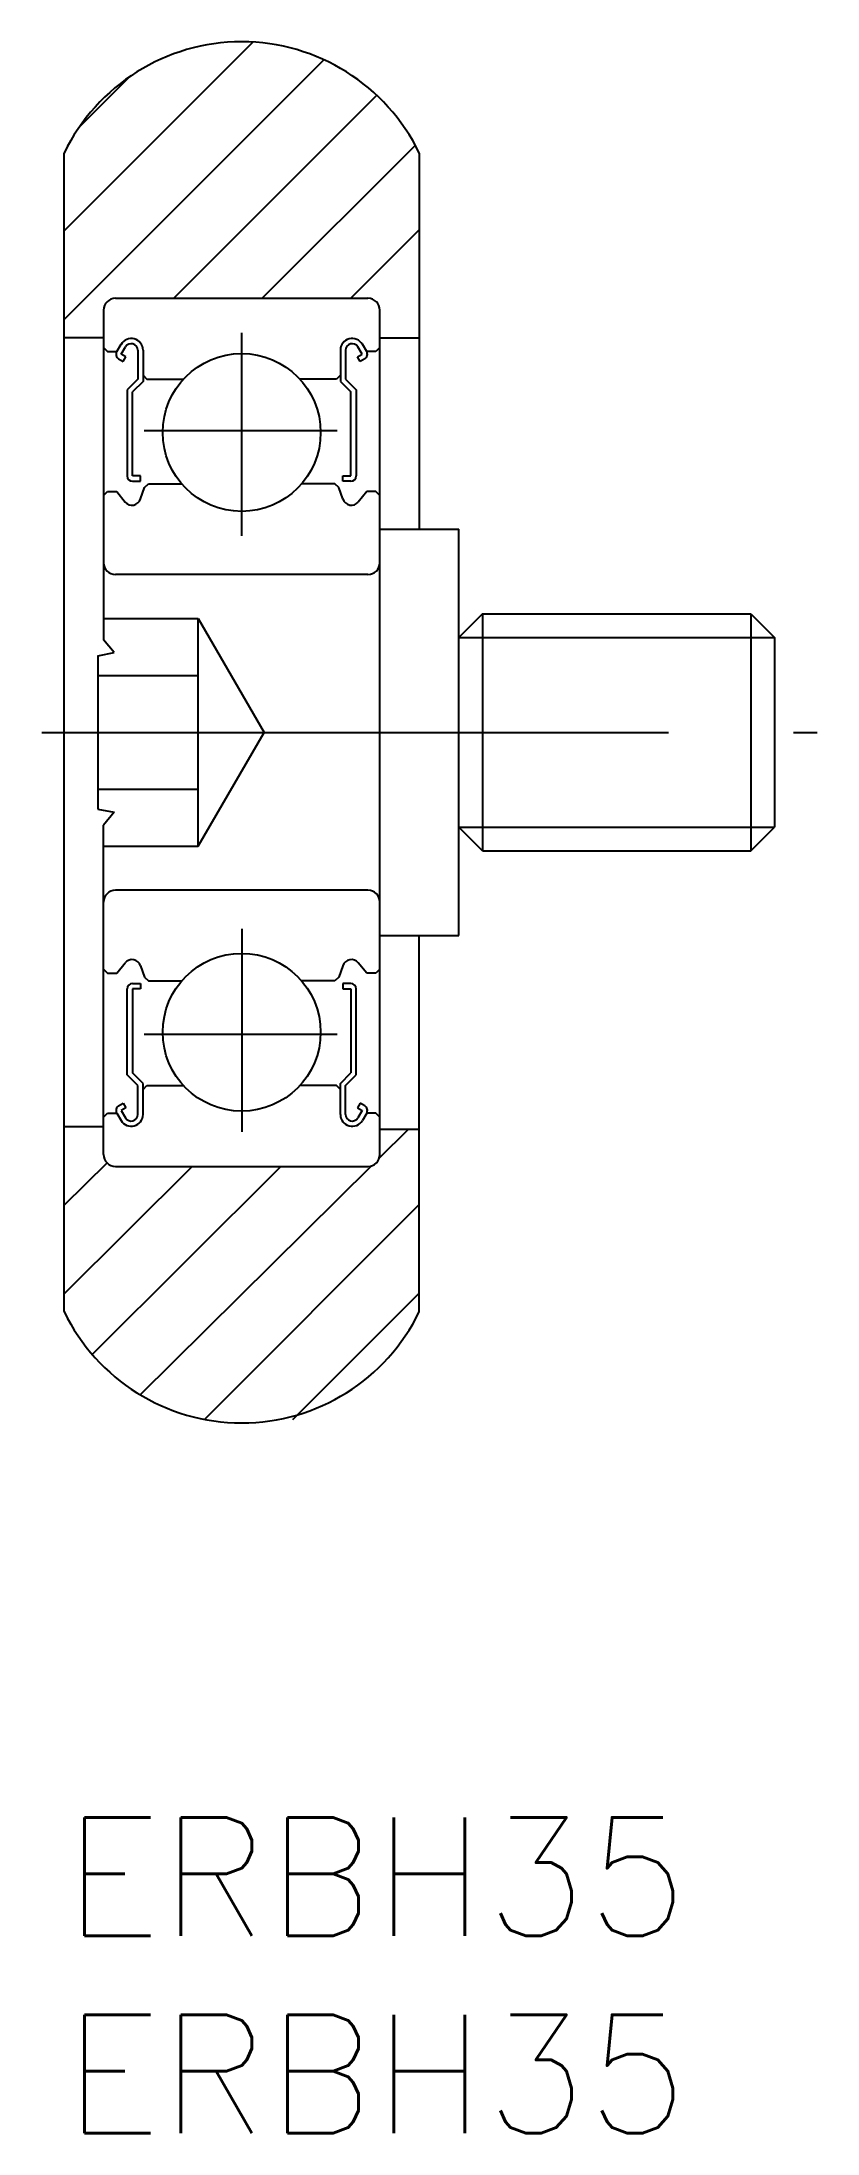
# Model space of a CAD drawing. Extents: x -0.6 to 19.1, y -8 to 45.
import ezdxf

# ---------------------------------------------------------------- set-up
doc = ezdxf.new("R2010")
doc.units = 0
doc.header["$LTSCALE"] = 0.5
doc.linetypes.add('CENTER', pattern=[50.8, 31.75, -6.35, 6.35, -6.35])
doc.linetypes.add('DASHED', pattern=[19.05, 12.7, -6.35])
for name, color, linetype in [('MSM_CENTER', 1, 'CENTER'), ('MSM_CONTINUOUS', 7, 'CONTINUOUS'), ('MSM_DASHED', 4, 'DASHED'), ('MSM_NARROW', 5, 'CONTINUOUS'), ('MSM_PART_NUMBER', 7, 'CONTINUOUS')]:
    doc.layers.add(name, color=color, linetype=linetype)
doc.styles.get("Standard").update_dxf_attribs({"font": 'txt.shx', "height": 3, "bigfont": 'bigfont.shx'})

# ---------------------------------------------------------------- blocks, each defined once
blk = doc.blocks.new('*U2')
at = {"layer": 'MSM_PART_NUMBER'}
blk.add_text('ERBH35', height=3, dxfattribs=at).set_placement((0, -3))
blk = doc.blocks.new('*U3')
at = {"layer": 'MSM_PART_NUMBER'}
blk.add_text('ERBH35', height=3, dxfattribs=at).set_placement((0, -8))

msp = doc.modelspace()

# ---------------------------------------------------------------- linework, layer by layer
at = {"layer": 'MSM_CENTER'}
for p, q in [((4.5, 32.482), (4.5, 37.621)), ((2.027, 35.147), (6.916, 35.147)), ((-0.564, 27.5), (19.082, 27.5)), ((4.5, 22.518), (4.5, 17.379)), ((2.027, 19.853), (6.916, 19.853))]:
    msp.add_line(p, q, dxfattribs=at)
at = {"layer": 'MSM_CONTINUOUS'}
for p, q in [((0, 12.821), (0, 42.179)), ((9, 42.179), (9, 32.65)), ((1, 38.2), (1, 29.848)), ((1.3, 38.5), (7.7, 38.5)), ((8, 16.8), (8, 38.2)), ((1, 37.5), (0, 37.5)), ((1, 37.25), (1.1, 37.15)), ((1.1, 37.15), (1.333, 37.15)), ((1.333, 37.15), (1.442, 37.334)), ((1.449, 37.083), (1.558, 37.267)), ((1.867, 37.184), (1.867, 36.45)), ((2, 37.184), (2, 36.395)), ((7, 37.184), (7, 36.395)), ((7.133, 37.184), (7.133, 36.45)), ((7.551, 37.083), (7.442, 37.267)), ((7.667, 37.15), (7.558, 37.334)), ((7.9, 37.15), (7.667, 37.15)), ((8, 37.25), (7.9, 37.15)), ((8, 37.5), (9, 37.5)), ((1.382, 36.968), (1.498, 36.901)), ((1.564, 37.017), (1.449, 37.083)), ((1.498, 36.901), (1.564, 37.017)), ((7.436, 37.017), (7.551, 37.083)), ((7.502, 36.901), (7.436, 37.017)), ((7.618, 36.968), (7.502, 36.901)), ((1.867, 36.45), (1.6, 36.183)), ((1.6, 36.183), (1.6, 33.998)), ((2, 36.395), (1.733, 36.128)), ((1.733, 33.998), (1.733, 36.128)), ((2, 36.55), (2.1, 36.45)), ((2.1, 36.45), (3.024, 36.45)), ((6.9, 36.45), (5.976, 36.45)), ((7, 36.55), (6.9, 36.45)), ((7, 36.395), (7.267, 36.128)), ((7.133, 36.45), (7.4, 36.183)), ((7.267, 33.998), (7.267, 36.128)), ((7.4, 36.183), (7.4, 33.998)), ((1.933, 33.998), (1.733, 33.998)), ((1.933, 33.865), (1.933, 33.998)), ((7.067, 33.865), (7.067, 33.998)), ((7.067, 33.998), (7.267, 33.998)), ((1, 33.5), (1.1, 33.6)), ((1.1, 33.6), (1.333, 33.6)), ((1.333, 33.6), (1.548, 33.338)), ((1.733, 33.865), (1.933, 33.865)), ((1.933, 33.417), (2.039, 33.706)), ((2.039, 33.706), (2.139, 33.8)), ((2.139, 33.8), (2.98, 33.8)), ((6.861, 33.8), (6.02, 33.8)), ((6.961, 33.706), (6.861, 33.8)), ((7.067, 33.417), (6.961, 33.706)), ((7.267, 33.865), (7.067, 33.865)), ((7.667, 33.6), (7.452, 33.338)), ((7.9, 33.6), (7.667, 33.6)), ((8, 33.5), (7.9, 33.6)), ((8, 32.65), (10, 32.65)), ((10, 22.35), (10, 32.65)), ((7.7, 31.5), (1.3, 31.5)), ((10.6, 30.5), (10, 29.9)), ((10.6, 30.5), (17.4, 30.5)), ((10.6, 30.5), (10.6, 24.5)), ((17.4, 30.5), (18, 29.9)), ((17.4, 30.5), (17.4, 24.5)), ((1.271, 29.523), (1, 29.848)), ((18, 29.9), (18, 25.1)), ((0.859, 29.443), (1.271, 29.523)), ((0.859, 29.443), (0.859, 25.557)), ((0.859, 25.557), (1.271, 25.477)), ((1.271, 25.477), (1, 25.152)), ((1, 16.8), (1, 25.152)), ((10.6, 24.5), (10, 25.1)), ((17.4, 24.5), (18, 25.1)), ((10.6, 24.5), (17.4, 24.5)), ((7.7, 23.5), (1.3, 23.5)), ((8, 22.35), (10, 22.35)), ((9, 12.821), (9, 22.35)), ((1, 21.5), (1.1, 21.4)), ((1.1, 21.4), (1.333, 21.4)), ((1.333, 21.4), (1.548, 21.662)), ((1.933, 21.583), (2.039, 21.294)), ((2.039, 21.294), (2.139, 21.2)), ((2.139, 21.2), (2.98, 21.2)), ((6.861, 21.2), (6.02, 21.2)), ((6.961, 21.294), (6.861, 21.2)), ((7.067, 21.583), (6.961, 21.294)), ((7.667, 21.4), (7.452, 21.662)), ((7.9, 21.4), (7.667, 21.4)), ((8, 21.5), (7.9, 21.4)), ((1.6, 18.817), (1.6, 21.002)), ((1.733, 21.135), (1.933, 21.135)), ((1.733, 21.002), (1.733, 18.872)), ((1.933, 21.002), (1.733, 21.002)), ((1.933, 21.135), (1.933, 21.002)), ((7.267, 21.135), (7.067, 21.135)), ((7.067, 21.135), (7.067, 21.002)), ((7.067, 21.002), (7.267, 21.002)), ((7.267, 21.002), (7.267, 18.872)), ((7.4, 18.817), (7.4, 21.002)), ((1.867, 18.55), (1.6, 18.817)), ((2, 18.605), (1.733, 18.872)), ((1.867, 17.816), (1.867, 18.55)), ((2, 17.816), (2, 18.605)), ((2, 18.45), (2.1, 18.55)), ((7, 18.45), (6.9, 18.55)), ((7, 18.605), (7.267, 18.872)), ((7, 17.816), (7, 18.605)), ((7.133, 18.55), (7.4, 18.817)), ((7.133, 17.816), (7.133, 18.55)), ((1.382, 18.032), (1.498, 18.099)), ((1.498, 18.099), (1.564, 17.983)), ((2.1, 18.55), (3.024, 18.55)), ((6.9, 18.55), (5.976, 18.55)), ((7.502, 18.099), (7.436, 17.983)), ((7.618, 18.032), (7.502, 18.099)), ((1, 17.5), (0, 17.5)), ((1, 17.75), (1.1, 17.85)), ((1.1, 17.85), (1.333, 17.85)), ((1.333, 17.85), (1.442, 17.666)), ((1.564, 17.983), (1.449, 17.917)), ((1.449, 17.917), (1.558, 17.733)), ((7.436, 17.983), (7.551, 17.917)), ((7.551, 17.917), (7.442, 17.733)), ((7.667, 17.85), (7.558, 17.666)), ((7.9, 17.85), (7.667, 17.85)), ((8, 17.75), (7.9, 17.85)), ((8, 17.441), (9, 17.441)), ((1.3, 16.5), (7.7, 16.5))]:
    msp.add_line(p, q, dxfattribs=at)
for centre in [(4.5, 35.1), (4.5, 19.9)]:
    msp.add_circle(centre, 2, dxfattribs=at)
for centre, radius, start, end in [((4.5, 40), 5, 25.8419, 154.1581), ((1.3, 38.2), 0.3, 90, 180), ((7.7, 38.2), 0.3, 0, 90), ((1.449, 37.083), 0.133, 149.9969, 240.0013), ((1.701, 37.184), 0.299, 0, 150.0002), ((1.701, 37.184), 0.166, 0, 150.0044), ((7.299, 37.184), 0.299, 29.9998, 180), ((7.299, 37.184), 0.166, 29.9956, 180), ((7.551, 37.083), 0.133, 299.9987, 30.0031), ((1.733, 33.998), 0.133, 180, 270), ((7.267, 33.998), 0.133, 270, 360), ((1.719, 33.481), 0.224, 220.001, 343.1517), ((7.281, 33.481), 0.224, 196.8483, 319.999), ((1.3, 31.8), 0.3, 180, 270), ((7.7, 31.8), 0.3, 270, 0), ((1.3, 23.2), 0.3, 90, 180), ((7.7, 23.2), 0.3, 0, 90), ((1.719, 21.519), 0.224, 16.8483, 139.999), ((7.281, 21.519), 0.224, 40.001, 163.1517), ((1.733, 21.002), 0.133, 90, 180), ((7.267, 21.002), 0.133, 0, 90), ((1.449, 17.917), 0.133, 119.9987, 210.0031), ((7.551, 17.917), 0.133, 329.9969, 60.0013), ((1.701, 17.816), 0.299, 209.9998, 0), ((1.701, 17.816), 0.166, 209.9956, 0), ((7.299, 17.816), 0.299, 180, 330.0002), ((7.299, 17.816), 0.166, 180, 330.0044), ((1.3, 16.8), 0.3, 180, 270), ((7.7, 16.8), 0.3, 270, 0), ((4.5, 15), 5, 205.8419, 334.1581)]:
    msp.add_arc(centre, radius, start, end, dxfattribs=at)
at = {"layer": 'MSM_DASHED'}
for p, q in [((1, 30.387), (3.4, 30.387)), ((3.4, 30.387), (5.067, 27.5)), ((3.4, 24.613), (3.4, 30.387)), ((0.859, 28.943), (3.4, 28.943)), ((3.4, 24.613), (5.067, 27.5)), ((0.859, 26.057), (3.4, 26.057)), ((1, 24.613), (3.4, 24.613))]:
    msp.add_line(p, q, dxfattribs=at)
at = {"layer": 'MSM_NARROW'}
for p, q in [((0, 40.212), (4.78, 44.992)), ((0, 37.967), (6.58, 44.547)), ((0.389, 42.846), (1.654, 44.111)), ((2.778, 38.5), (7.923, 43.645)), ((5.023, 38.5), (8.899, 42.376)), ((7.268, 38.5), (9, 40.232)), ((10, 29.9), (18, 29.9)), ((10, 25.1), (18, 25.1)), ((7.985, 16.707), (8.727, 17.441)), ((0, 15.516), (1.088, 16.588)), ((0, 13.271), (3.245, 16.5)), ((0.711, 11.737), (5.49, 16.5)), ((1.93, 10.711), (7.791, 16.514)), ((3.554, 10.09), (9, 15.536)), ((5.799, 10.09), (9, 13.291))]:
    msp.add_line(p, q, dxfattribs=at)

# ---------------------------------------------------------------- block references
at = {"layer": 'MSM_CONTINUOUS'}
for name in ['*U2', '*U3']:
    msp.add_blockref(name, (0, 0), dxfattribs=at)

doc.saveas('drawing.dxf')
